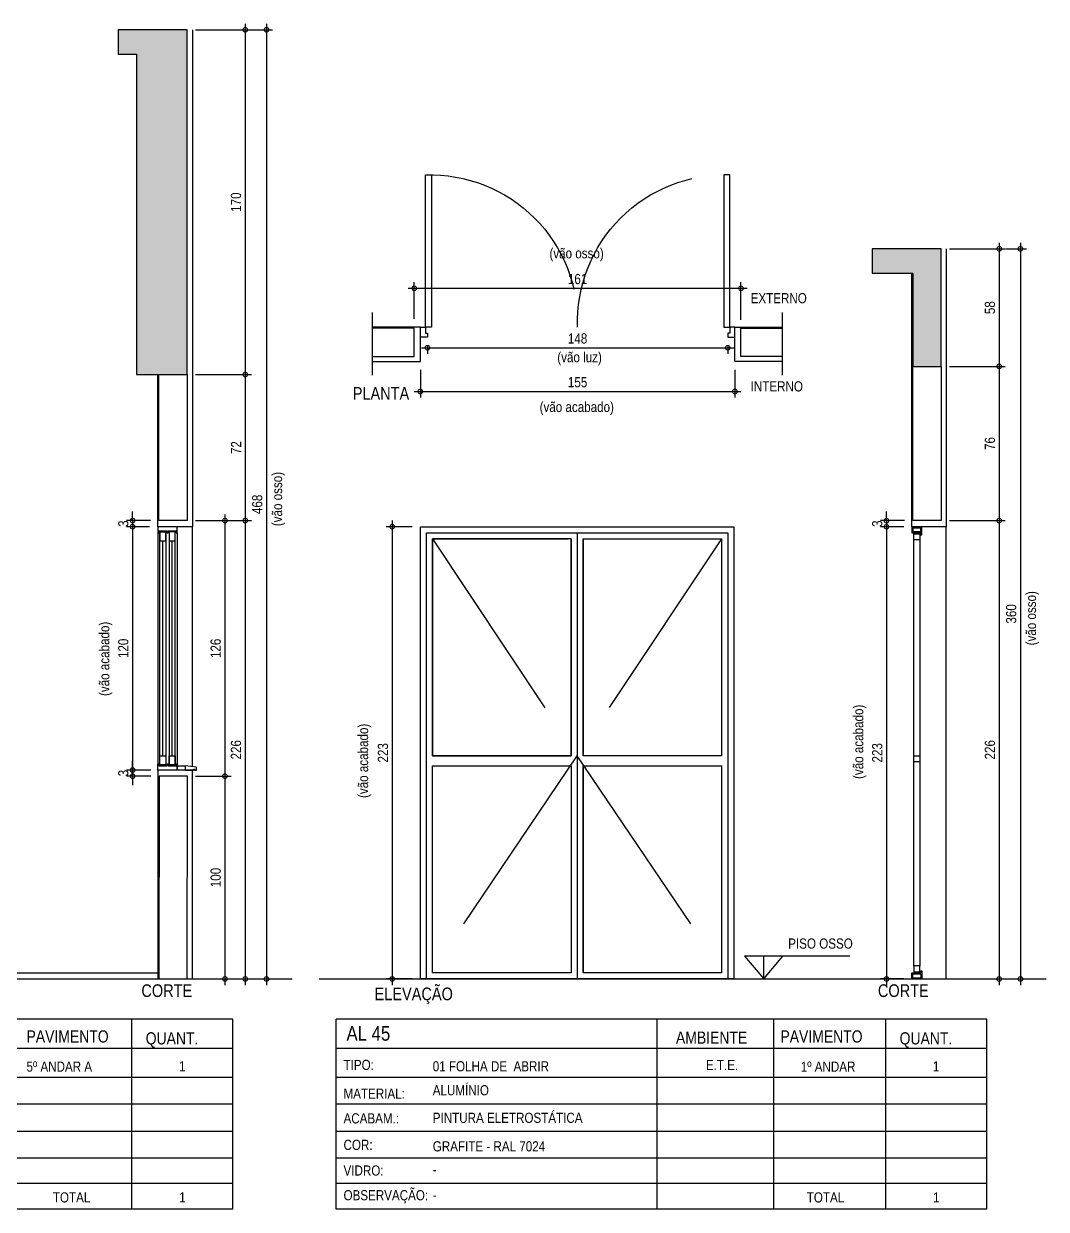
# Model space of a CAD drawing. Header units: metres. Extents: x -0.2 to 51.6, y -20.8 to 5.5.
# Drawn here: x 42.72 to 47.76, y -20.82 to -14.97 of the extents above; entities that cross this region are included whole.
import ezdxf

# ---------------------------------------------------------------- set-up
doc = ezdxf.new("R2010")
doc.units = ezdxf.units.M
doc.linetypes.add('DASHEDX2', pattern=[1.5, 1, -0.5])
for name, color, linetype in [('AR-CAIXILHO', 1, 'Continuous'), ('ARQ-ALV ACAB', 4, 'Continuous'), ('ARQ-ALV OSSO', 5, 'Continuous'), ('ARQ-AUX', 7, 'Continuous'), ('ARQ-AUX1', 1, 'Continuous'), ('ARQ-AUX2', 2, 'Continuous'), ('ARQ-CAX', 1, 'Continuous'), ('ARQ-CAX @ 1', 1, 'Continuous'), ('ARQ-DIM', 2, 'Continuous'), ('ARQ-ENCH', 1, 'Continuous'), ('ARQ-PRJ', 7, 'DASHEDX2'), ('ARQ-TXT', 2, 'Continuous'), ('ES-CORTE', 2, 'Continuous')]:
    doc.layers.add(name, color=color, linetype=linetype)
doc.styles.add('Adesa', font='ARIALN.TTF')
doc.dimstyles.new('ADESA 1-0025', dxfattribs={"dimtxt": 0.05, "dimasz": 0.045, "dimexe": 0.03, "dimexo": 0.04, "dimgap": 0.02, "dimtad": 1, "dimtoh": 1, "dimdec": 0, "dimlfac": 100, "dimzin": 4, "dimtxsty": 'Adesa', "dimblk": 'DOTSMALL', "dimcen": 1, "dimdle": 0.03, "dimclrd": 1, "dimclre": 1, "dimclrt": 256, "dimazin": 1, "dimtm": 1e-09, "dimtfac": 1, "dimtdec": 0, "dimtix": 1, "dimtmove": 2, "dimatfit": 0, "dimldrblk": 'DOTSMALL', "dimfxl": 0.8, "dimtvp": 2, "dimtolj": 1, "dimtzin": 0, "dimarcsym": 0})

# ---------------------------------------------------------------- blocks, each defined once
blk = doc.blocks.new('_DotSmall')
at = {"color": 0, "linetype": 'ByBlock', "const_width": 0.5}
blk.add_lwpolyline([(-0.0625, 0, 1), (0.0625, 0, 1)], format="xyb", close=True, dxfattribs=at)
blk = doc.blocks.new('*D694')
at = {"layer": 'ARQ-DIM', "color": 1, "lineweight": -2, "transparency": 16777216}
for p, q in [((43.5717, -18.6803), (43.7468, -18.6803)), ((43.7168, -18.6503), (43.7168, -19.7103)), ((43.5711, -19.6803), (43.7468, -19.6803))]:
    blk.add_line(p, q, dxfattribs=at)
at = {"layer": 'Defpoints', "color": 0, "transparency": 16777216}
for p in [(43.5317, -18.6803), (43.5311, -19.6803), (43.7168, -19.6803)]:
    blk.add_point(p, dxfattribs=at)
at = {"layer": 'ARQ-DIM', "color": 1, "lineweight": -2, "transparency": 16777216, "xscale": 0.045, "yscale": 0.045, "zscale": 0.045}
for p, rotation in [((43.7168, -18.6803), 90), ((43.7168, -19.6803), 270)]:
    blk.add_blockref('_DotSmall', p, dxfattribs=dict(at, rotation=rotation))
at = {"layer": 'ARQ-DIM', "transparency": 16777216, "insert": (43.6712, -19.1803), "char_height": 0.05, "attachment_point": 5, "rotation": 90, "style": 'Adesa'}
blk.add_mtext('\\A1;100', dxfattribs=at)
blk = doc.blocks.new('*D695')
at = {"layer": 'ARQ-DIM', "color": 1, "lineweight": -2, "transparency": 16777216}
for p, q in [((43.7168, -17.3903), (43.7168, -18.7103)), ((43.5711, -17.4203), (43.7468, -17.4203)), ((43.5717, -18.6803), (43.7468, -18.6803))]:
    blk.add_line(p, q, dxfattribs=at)
at = {"layer": 'Defpoints', "color": 0, "transparency": 16777216}
for p in [(43.5311, -17.4203), (43.5317, -18.6803), (43.7168, -18.6803)]:
    blk.add_point(p, dxfattribs=at)
at = {"layer": 'ARQ-DIM', "color": 1, "lineweight": -2, "transparency": 16777216, "xscale": 0.045, "yscale": 0.045, "zscale": 0.045}
for p, rotation in [((43.7168, -17.4203), 90), ((43.7168, -18.6803), 270)]:
    blk.add_blockref('_DotSmall', p, dxfattribs=dict(at, rotation=rotation))
at = {"layer": 'ARQ-DIM', "transparency": 16777216, "insert": (43.6712, -18.0503), "char_height": 0.05, "attachment_point": 5, "rotation": 90, "style": 'Adesa'}
blk.add_mtext('\\A1;126', dxfattribs=at)
blk = doc.blocks.new('*D696')
at = {"layer": 'ARQ-DIM', "color": 1, "lineweight": -2, "transparency": 16777216}
for p, q in [((43.5716, -15.0003), (43.8468, -15.0003)), ((43.8168, -14.9703), (43.8168, -16.7303)), ((43.5711, -16.7003), (43.8468, -16.7003))]:
    blk.add_line(p, q, dxfattribs=at)
at = {"layer": 'Defpoints', "color": 0, "transparency": 16777216}
for p in [(43.5316, -15.0003), (43.5311, -16.7003), (43.8168, -16.7003)]:
    blk.add_point(p, dxfattribs=at)
at = {"layer": 'ARQ-DIM', "color": 1, "lineweight": -2, "transparency": 16777216, "xscale": 0.045, "yscale": 0.045, "zscale": 0.045}
for p, rotation in [((43.8168, -15.0003), 90), ((43.8168, -16.7003), 270)]:
    blk.add_blockref('_DotSmall', p, dxfattribs=dict(at, rotation=rotation))
at = {"layer": 'ARQ-DIM', "transparency": 16777216, "insert": (43.7713, -15.8503), "char_height": 0.05, "attachment_point": 5, "rotation": 90, "style": 'Adesa'}
blk.add_mtext('\\A1;170', dxfattribs=at)
blk = doc.blocks.new('*D697')
at = {"layer": 'ARQ-DIM', "color": 1, "lineweight": -2, "transparency": 16777216}
for p, q in [((43.8168, -17.3903), (43.8168, -19.7103)), ((43.7868, -17.4203), (43.8468, -17.4203)), ((43.6989, -19.6803), (43.8468, -19.6803))]:
    blk.add_line(p, q, dxfattribs=at)
at = {"layer": 'Defpoints', "color": 0, "transparency": 16777216}
for p in [(43.7468, -17.4203), (43.6589, -19.6803), (43.8168, -19.6803)]:
    blk.add_point(p, dxfattribs=at)
at = {"layer": 'ARQ-DIM', "color": 1, "lineweight": -2, "transparency": 16777216, "xscale": 0.045, "yscale": 0.045, "zscale": 0.045}
for p, rotation in [((43.8168, -17.4203), 90), ((43.8168, -19.6803), 270)]:
    blk.add_blockref('_DotSmall', p, dxfattribs=dict(at, rotation=rotation))
at = {"layer": 'ARQ-DIM', "transparency": 16777216, "insert": (43.7713, -18.5503), "char_height": 0.05, "attachment_point": 5, "rotation": 90, "style": 'Adesa'}
blk.add_mtext('\\A1;226', dxfattribs=at)
blk = doc.blocks.new('*D698')
at = {"layer": 'ARQ-DIM', "color": 1, "lineweight": -2, "transparency": 16777216}
for p, q in [((43.849, -15.0003), (43.9516, -15.0003)), ((43.9216, -14.9703), (43.9216, -19.7103)), ((43.8129, -19.6803), (43.9516, -19.6803))]:
    blk.add_line(p, q, dxfattribs=at)
at = {"layer": 'Defpoints', "color": 0, "transparency": 16777216}
for p in [(43.809, -15.0003), (43.7729, -19.6803), (43.9216, -19.6803)]:
    blk.add_point(p, dxfattribs=at)
at = {"layer": 'ARQ-DIM', "color": 1, "lineweight": -2, "transparency": 16777216, "xscale": 0.045, "yscale": 0.045, "zscale": 0.045}
for p, rotation in [((43.9216, -15.0003), 90), ((43.9216, -19.6803), 270)]:
    blk.add_blockref('_DotSmall', p, dxfattribs=dict(at, rotation=rotation))
at = {"layer": 'ARQ-DIM', "transparency": 16777216, "insert": (43.8761, -17.3403), "char_height": 0.05, "attachment_point": 5, "rotation": 90, "style": 'Adesa'}
blk.add_mtext('\\A1;468', dxfattribs=at)
blk = doc.blocks.new('*U19')
at = {"color": 0, "linetype": 'ByBlock', "ltscale": 0.5}
for points in [[(-0.045, 1.18), (-0.045, 1.17), (-0.05, 1.17), (-0.05, 1.18), (-0.09, 1.18), (-0.09, 1.17), (-0.095, 1.17), (-0.095, 1.18), (-0.09, 1.18), (-0.09, 1.17), (-0.095, 1.17), (-0.095, 1.2), (0, 1.2), (0, 1.17), (-0.005, 1.17), (-0.005, 1.18), (-0.045, 1.18)], [(-0.055, 1.175), (-0.055, 1.13), (-0.085, 1.13), (-0.085, 1.175)], [(-0.01, 1.175), (-0.01, 1.13), (-0.04, 1.13), (-0.04, 1.175)], [(-0.055, 0.025), (-0.055, 0.07), (-0.085, 0.07), (-0.085, 0.025)], [(-0.01, 0.025), (-0.01, 0.07), (-0.04, 0.07), (-0.04, 0.025)], [(-0.045, 0.02), (-0.045, 0.03), (-0.05, 0.03), (-0.05, 0.02), (-0.09, 0.02), (-0.09, 0.03), (-0.095, 0.03), (-0.095, 0.02), (-0.09, 0.02), (-0.09, 0.03), (-0.095, 0.03), (-0.095, 0), (0, 0), (0, 0.03), (-0.005, 0.03), (-0.005, 0.02), (-0.045, 0.02)]]:
    blk.add_lwpolyline(points, close=True, dxfattribs=at)
at = {"color": 8, "linetype": 'ByBlock', "ltscale": 0.5}
for points in [[(-0.095, 1.17), (-0.095, 0.03)], [(0, 1.17), (0, 0.03)]]:
    blk.add_lwpolyline(points, dxfattribs=at)
at = {"color": 7, "linetype": 'ByBlock', "ltscale": 0.5}
for points in [[(-0.055, 0.025), (-0.085, 0.025), (-0.085, 1.175), (-0.055, 1.175)], [(-0.01, 1.175), (-0.04, 1.175), (-0.04, 0.025), (-0.01, 0.025)]]:
    blk.add_lwpolyline(points, close=True, dxfattribs=at)
for points in [[(-0.07, 0.07), (-0.07, 1.13)], [(-0.025, 0.07), (-0.025, 1.13)]]:
    blk.add_lwpolyline(points, dxfattribs=at)
blk = doc.blocks.new('*D688')
at = {"layer": 'ARQ-DIM', "color": 1, "lineweight": -2, "transparency": 16777216}
for p, q in [((43.3454, -17.4503), (43.2315, -17.4503)), ((43.2615, -17.4203), (43.2615, -18.6803)), ((43.3461, -18.6503), (43.2315, -18.6503))]:
    blk.add_line(p, q, dxfattribs=at)
at = {"layer": 'Defpoints', "color": 0, "transparency": 16777216}
for p in [(43.3854, -17.4503), (43.2615, -18.6503), (43.3861, -18.6503)]:
    blk.add_point(p, dxfattribs=at)
at = {"layer": 'ARQ-DIM', "color": 1, "lineweight": -2, "transparency": 16777216, "xscale": 0.045, "yscale": 0.045, "zscale": 0.045}
for p, rotation in [((43.2615, -17.4503), 90), ((43.2615, -18.6503), 270)]:
    blk.add_blockref('_DotSmall', p, dxfattribs=dict(at, rotation=rotation))
at = {"layer": 'ARQ-DIM', "transparency": 16777216, "insert": (43.216, -18.0503), "char_height": 0.05, "attachment_point": 5, "rotation": 90, "style": 'Adesa'}
blk.add_mtext('\\A1;120', dxfattribs=at)
blk = doc.blocks.new('*D689')
at = {"layer": 'ARQ-DIM', "color": 1, "lineweight": -2, "transparency": 16777216}
for p, q in [((43.2615, -17.4203), (43.2615, -17.3753)), ((43.3504, -17.4203), (43.2315, -17.4203)), ((43.3454, -17.4504), (43.2315, -17.4504)), ((43.2615, -17.4203), (43.2615, -17.4504)), ((43.2615, -17.4504), (43.2615, -17.4954))]:
    blk.add_line(p, q, dxfattribs=at)
at = {"layer": 'Defpoints', "color": 0, "transparency": 16777216}
for p in [(43.2615, -17.4504), (43.3854, -17.4504), (43.3904, -17.4203)]:
    blk.add_point(p, dxfattribs=at)
at = {"layer": 'ARQ-DIM', "color": 1, "lineweight": -2, "transparency": 16777216, "xscale": 0.045, "yscale": 0.045, "zscale": 0.045}
for p, rotation in [((43.2615, -17.4203), 270), ((43.2615, -17.4504), 90)]:
    blk.add_blockref('_DotSmall', p, dxfattribs=dict(at, rotation=rotation))
at = {"layer": 'ARQ-DIM', "transparency": 16777216, "insert": (43.216, -17.4354), "char_height": 0.05, "attachment_point": 5, "rotation": 90, "style": 'Adesa'}
blk.add_mtext('\\A1;3', dxfattribs=at)
blk = doc.blocks.new('*D690')
at = {"layer": 'ARQ-DIM', "color": 1, "lineweight": -2, "transparency": 16777216}
for p, q in [((43.2615, -18.6503), (43.2615, -18.6053)), ((43.3511, -18.6503), (43.2315, -18.6503)), ((43.3511, -18.6803), (43.2315, -18.6803)), ((43.2615, -18.6803), (43.2615, -18.6503)), ((43.2615, -18.6803), (43.2615, -18.7253))]:
    blk.add_line(p, q, dxfattribs=at)
at = {"layer": 'Defpoints', "color": 0, "transparency": 16777216}
for p in [(43.2615, -18.6503), (43.3911, -18.6503, 0), (43.3911, -18.6803, 0)]:
    blk.add_point(p, dxfattribs=at)
at = {"layer": 'ARQ-DIM', "color": 1, "lineweight": -2, "transparency": 16777216, "xscale": 0.045, "yscale": 0.045, "zscale": 0.045}
for p, rotation in [((43.2615, -18.6503), 270), ((43.2615, -18.6803), 90)]:
    blk.add_blockref('_DotSmall', p, dxfattribs=dict(at, rotation=rotation))
at = {"layer": 'ARQ-DIM', "transparency": 16777216, "insert": (43.216, -18.6653), "char_height": 0.05, "attachment_point": 5, "rotation": 90, "style": 'Adesa'}
blk.add_mtext('\\A1;3', dxfattribs=at)
blk = doc.blocks.new('*D702')
at = {"layer": 'ARQ-DIM', "color": 1, "lineweight": -2, "transparency": 16777216}
for p, q in [((43.5711, -16.7003), (43.8468, -16.7003)), ((43.8168, -16.6703), (43.8168, -17.4503)), ((43.6989, -17.4203), (43.8468, -17.4203))]:
    blk.add_line(p, q, dxfattribs=at)
at = {"layer": 'Defpoints', "color": 0, "transparency": 16777216}
for p in [(43.5311, -16.7003), (43.6589, -17.4203), (43.8168, -17.4203)]:
    blk.add_point(p, dxfattribs=at)
at = {"layer": 'ARQ-DIM', "color": 1, "lineweight": -2, "transparency": 16777216, "xscale": 0.045, "yscale": 0.045, "zscale": 0.045}
for p, rotation in [((43.8168, -16.7003), 90), ((43.8168, -17.4203), 270)]:
    blk.add_blockref('_DotSmall', p, dxfattribs=dict(at, rotation=rotation))
at = {"layer": 'ARQ-DIM', "transparency": 16777216, "insert": (43.7717, -17.0603), "char_height": 0.05, "attachment_point": 5, "rotation": 90, "style": 'Adesa'}
blk.add_mtext('\\A1;72', dxfattribs=at)
blk = doc.blocks.new('*D706')
at = {"layer": 'ARQ-DIM', "color": 1, "lineweight": -2, "transparency": 16777216}
for p, q in [((47.5326, -16.0503), (47.5326, -16.6903)), ((47.2874, -16.0803), (47.5626, -16.0803)), ((47.2869, -16.6603), (47.5626, -16.6603))]:
    blk.add_line(p, q, dxfattribs=at)
at = {"layer": 'Defpoints', "color": 0, "transparency": 16777216}
for p in [(47.2474, -16.0803), (47.2469, -16.6603), (47.5326, -16.6603)]:
    blk.add_point(p, dxfattribs=at)
at = {"layer": 'ARQ-DIM', "color": 1, "lineweight": -2, "transparency": 16777216, "xscale": 0.045, "yscale": 0.045, "zscale": 0.045}
for p, rotation in [((47.5326, -16.0803), 90), ((47.5326, -16.6603), 270)]:
    blk.add_blockref('_DotSmall', p, dxfattribs=dict(at, rotation=rotation))
at = {"layer": 'ARQ-DIM', "transparency": 16777216, "insert": (47.4871, -16.3703), "char_height": 0.05, "attachment_point": 5, "rotation": 90, "style": 'Adesa'}
blk.add_mtext('\\A1;58', dxfattribs=at)
blk = doc.blocks.new('*D707')
at = {"layer": 'ARQ-DIM', "color": 1, "lineweight": -2, "transparency": 16777216}
for p, q in [((47.5326, -17.3903), (47.5326, -19.7103)), ((47.5025, -17.4203), (47.5626, -17.4203)), ((47.4147, -19.6803), (47.5626, -19.6803))]:
    blk.add_line(p, q, dxfattribs=at)
at = {"layer": 'Defpoints', "color": 0, "transparency": 16777216}
for p in [(47.4625, -17.4203), (47.3747, -19.6803), (47.5326, -19.6803)]:
    blk.add_point(p, dxfattribs=at)
at = {"layer": 'ARQ-DIM', "color": 1, "lineweight": -2, "transparency": 16777216, "xscale": 0.045, "yscale": 0.045, "zscale": 0.045}
for p, rotation in [((47.5326, -17.4203), 90), ((47.5326, -19.6803), 270)]:
    blk.add_blockref('_DotSmall', p, dxfattribs=dict(at, rotation=rotation))
at = {"layer": 'ARQ-DIM', "transparency": 16777216, "insert": (47.4871, -18.5503), "char_height": 0.05, "attachment_point": 5, "rotation": 90, "style": 'Adesa'}
blk.add_mtext('\\A1;226', dxfattribs=at)
blk = doc.blocks.new('*D708')
at = {"layer": 'ARQ-DIM', "color": 1, "lineweight": -2, "transparency": 16777216}
for p, q in [((47.6374, -16.0503), (47.6374, -19.7103)), ((47.5647, -16.0803), (47.6674, -16.0803)), ((47.5286, -19.6803), (47.6674, -19.6803))]:
    blk.add_line(p, q, dxfattribs=at)
at = {"layer": 'Defpoints', "color": 0, "transparency": 16777216}
for p in [(47.5247, -16.0803), (47.4886, -19.6803), (47.6374, -19.6803)]:
    blk.add_point(p, dxfattribs=at)
at = {"layer": 'ARQ-DIM', "color": 1, "lineweight": -2, "transparency": 16777216, "xscale": 0.045, "yscale": 0.045, "zscale": 0.045}
for p, rotation in [((47.6374, -16.0803), 90), ((47.6374, -19.6803), 270)]:
    blk.add_blockref('_DotSmall', p, dxfattribs=dict(at, rotation=rotation))
at = {"layer": 'ARQ-DIM', "transparency": 16777216, "insert": (47.5919, -17.8803), "char_height": 0.05, "attachment_point": 5, "rotation": 90, "style": 'Adesa'}
blk.add_mtext('\\A1;360', dxfattribs=at)
blk = doc.blocks.new('*D709')
at = {"layer": 'ARQ-DIM', "color": 1, "lineweight": -2, "transparency": 16777216}
for p, q in [((46.9773, -17.4203), (46.9773, -17.3753)), ((47.0662, -17.4203), (46.9473, -17.4203)), ((47.0612, -17.4504), (46.9473, -17.4504)), ((46.9773, -17.4203), (46.9773, -17.4504)), ((46.9773, -17.4504), (46.9773, -17.4954))]:
    blk.add_line(p, q, dxfattribs=at)
at = {"layer": 'Defpoints', "color": 0, "transparency": 16777216}
for p in [(46.9773, -17.4504), (47.1012, -17.4504), (47.1062, -17.4203)]:
    blk.add_point(p, dxfattribs=at)
at = {"layer": 'ARQ-DIM', "color": 1, "lineweight": -2, "transparency": 16777216, "xscale": 0.045, "yscale": 0.045, "zscale": 0.045}
for p, rotation in [((46.9773, -17.4203), 270), ((46.9773, -17.4504), 90)]:
    blk.add_blockref('_DotSmall', p, dxfattribs=dict(at, rotation=rotation))
at = {"layer": 'ARQ-DIM', "transparency": 16777216, "insert": (46.9317, -17.4354), "char_height": 0.05, "attachment_point": 5, "rotation": 90, "style": 'Adesa'}
blk.add_mtext('\\A1;3', dxfattribs=at)
blk = doc.blocks.new('*D710')
at = {"layer": 'ARQ-DIM', "color": 1, "lineweight": -2, "transparency": 16777216}
for p, q in [((47.5326, -16.6303), (47.5326, -17.4503)), ((47.2869, -16.6603), (47.5626, -16.6603)), ((47.2869, -17.4203), (47.5626, -17.4203))]:
    blk.add_line(p, q, dxfattribs=at)
at = {"layer": 'Defpoints', "color": 0, "transparency": 16777216}
for p in [(47.2469, -16.6603), (47.2469, -17.4203), (47.5326, -17.4203)]:
    blk.add_point(p, dxfattribs=at)
at = {"layer": 'ARQ-DIM', "color": 1, "lineweight": -2, "transparency": 16777216, "xscale": 0.045, "yscale": 0.045, "zscale": 0.045}
for p, rotation in [((47.5326, -16.6603), 90), ((47.5326, -17.4203), 270)]:
    blk.add_blockref('_DotSmall', p, dxfattribs=dict(at, rotation=rotation))
at = {"layer": 'ARQ-DIM', "transparency": 16777216, "insert": (47.4871, -17.0403), "char_height": 0.05, "attachment_point": 5, "rotation": 90, "style": 'Adesa'}
blk.add_mtext('\\A1;76', dxfattribs=at)
blk = doc.blocks.new('*D711')
at = {"layer": 'ARQ-DIM', "color": 1, "lineweight": -2, "transparency": 16777216}
for p, q in [((44.6797, -16.6762), (44.6797, -16.8137)), ((46.2297, -16.6762), (46.2297, -16.8137)), ((44.6497, -16.7837), (46.2597, -16.7837))]:
    blk.add_line(p, q, dxfattribs=at)
at = {"layer": 'Defpoints', "color": 0, "transparency": 16777216}
for p in [(44.6797, -16.6362), (46.2297, -16.6362), (46.2297, -16.7837)]:
    blk.add_point(p, dxfattribs=at)
at = {"layer": 'ARQ-DIM', "color": 1, "lineweight": -2, "transparency": 16777216, "xscale": 0.045, "yscale": 0.045, "zscale": 0.045, "rotation": 180}
blk.add_blockref('_DotSmall', (44.6797, -16.7837), dxfattribs=at)
at = {"layer": 'ARQ-DIM', "color": 1, "lineweight": -2, "transparency": 16777216, "xscale": 0.045, "yscale": 0.045, "zscale": 0.045}
blk.add_blockref('_DotSmall', (46.2297, -16.7837), dxfattribs=at)
at = {"layer": 'ARQ-DIM', "transparency": 16777216, "insert": (45.4547, -16.7381), "char_height": 0.05, "attachment_point": 5, "style": 'Adesa'}
blk.add_mtext('\\A1;155', dxfattribs=at)
blk = doc.blocks.new('*D712')
at = {"layer": 'ARQ-DIM', "color": 1, "lineweight": -2, "transparency": 16777216}
for p, q in [((44.6497, -16.4262), (44.6497, -16.245)), ((46.2597, -16.4312), (46.2597, -16.245)), ((44.6197, -16.275), (46.2897, -16.275))]:
    blk.add_line(p, q, dxfattribs=at)
at = {"layer": 'Defpoints', "color": 0, "transparency": 16777216}
for p in [(46.2597, -16.275), (44.6497, -16.4662), (46.2597, -16.4712)]:
    blk.add_point(p, dxfattribs=at)
at = {"layer": 'ARQ-DIM', "color": 1, "lineweight": -2, "transparency": 16777216, "xscale": 0.045, "yscale": 0.045, "zscale": 0.045, "rotation": 180}
blk.add_blockref('_DotSmall', (44.6497, -16.275), dxfattribs=at)
at = {"layer": 'ARQ-DIM', "color": 1, "lineweight": -2, "transparency": 16777216, "xscale": 0.045, "yscale": 0.045, "zscale": 0.045}
blk.add_blockref('_DotSmall', (46.2597, -16.275), dxfattribs=at)
at = {"layer": 'ARQ-DIM', "transparency": 16777216, "insert": (45.4547, -16.2295), "char_height": 0.05, "attachment_point": 5, "style": 'Adesa'}
blk.add_mtext('\\A1;161', dxfattribs=at)
blk = doc.blocks.new('*D713')
at = {"layer": 'ARQ-DIM', "color": 1, "lineweight": -2, "transparency": 16777216}
for p, q in [((44.6847, -16.5681), (46.2247, -16.5681)), ((44.7147, -16.5562), (44.7147, -16.5981)), ((46.1947, -16.5562), (46.1947, -16.5981))]:
    blk.add_line(p, q, dxfattribs=at)
at = {"layer": 'Defpoints', "color": 0, "transparency": 16777216}
for p in [(44.7147, -16.5162), (46.1947, -16.5162), (46.1947, -16.5681)]:
    blk.add_point(p, dxfattribs=at)
at = {"layer": 'ARQ-DIM', "color": 1, "lineweight": -2, "transparency": 16777216, "xscale": 0.045, "yscale": 0.045, "zscale": 0.045, "rotation": 180}
blk.add_blockref('_DotSmall', (44.7147, -16.5681), dxfattribs=at)
at = {"layer": 'ARQ-DIM', "color": 1, "lineweight": -2, "transparency": 16777216, "xscale": 0.045, "yscale": 0.045, "zscale": 0.045}
blk.add_blockref('_DotSmall', (46.1947, -16.5681), dxfattribs=at)
at = {"layer": 'ARQ-DIM', "transparency": 16777216, "insert": (45.4547, -16.5225), "char_height": 0.05, "attachment_point": 5, "style": 'Adesa'}
blk.add_mtext('\\A1;148', dxfattribs=at)
blk = doc.blocks.new('*D714')
at = {"layer": 'ARQ-DIM', "color": 1, "lineweight": -2, "transparency": 16777216}
for p, q in [((44.6397, -17.4503), (44.5111, -17.4503)), ((44.5411, -17.4203), (44.5411, -19.7103)), ((44.6397, -19.6803), (44.5111, -19.6803))]:
    blk.add_line(p, q, dxfattribs=at)
at = {"layer": 'Defpoints', "color": 0, "transparency": 16777216}
for p in [(44.6797, -17.4503), (44.5411, -19.6803), (44.6797, -19.6803)]:
    blk.add_point(p, dxfattribs=at)
at = {"layer": 'ARQ-DIM', "color": 1, "lineweight": -2, "transparency": 16777216, "xscale": 0.045, "yscale": 0.045, "zscale": 0.045}
for p, rotation in [((44.5411, -17.4503), 90), ((44.5411, -19.6803), 270)]:
    blk.add_blockref('_DotSmall', p, dxfattribs=dict(at, rotation=rotation))
at = {"layer": 'ARQ-DIM', "transparency": 16777216, "insert": (44.4956, -18.5653), "char_height": 0.05, "attachment_point": 5, "rotation": 90, "style": 'Adesa'}
blk.add_mtext('\\A1;223', dxfattribs=at)
blk = doc.blocks.new('*D715')
at = {"layer": 'ARQ-DIM', "color": 1, "lineweight": -2, "transparency": 16777216}
for p, q in [((47.0619, -17.4503), (46.9473, -17.4503)), ((46.9773, -17.4203), (46.9773, -19.7103)), ((47.0619, -19.6803), (46.9473, -19.6803))]:
    blk.add_line(p, q, dxfattribs=at)
at = {"layer": 'Defpoints', "color": 0, "transparency": 16777216}
for p in [(47.1019, -17.4503), (46.9773, -19.6803), (47.1019, -19.6803)]:
    blk.add_point(p, dxfattribs=at)
at = {"layer": 'ARQ-DIM', "color": 1, "lineweight": -2, "transparency": 16777216, "xscale": 0.045, "yscale": 0.045, "zscale": 0.045}
for p, rotation in [((46.9773, -17.4503), 90), ((46.9773, -19.6803), 270)]:
    blk.add_blockref('_DotSmall', p, dxfattribs=dict(at, rotation=rotation))
at = {"layer": 'ARQ-DIM', "transparency": 16777216, "insert": (46.9317, -18.5653), "char_height": 0.05, "attachment_point": 5, "rotation": 90, "style": 'Adesa'}
blk.add_mtext('\\A1;223', dxfattribs=at)
blk = doc.blocks.new('*U535')
for points in [[(0.025, 0), (0.025, 0.75), (0.055, 0.75), (0.055, 0)], [(1.525, 0), (1.525, 0.7502), (1.495, 0.7502), (1.495, 0)], [(0, 0), (0.025, 0), (0.025, -0.03), (0.035, -0.03), (0.035, -0.05), (0, -0.05), (0, 0)], [(1.55, 0), (1.525, 0), (1.525, -0.03), (1.515, -0.03), (1.515, -0.05), (1.55, -0.05), (1.55, 0)]]:
    blk.add_lwpolyline(points, close=True)
at = {"layer": 'ARQ-PRJ'}
for centre, start, end in [((0.0489, 0.0242), 358.09255, 91.88223), ((1.5011, 0.0242), 88.11777, 181.90745)]:
    blk.add_arc(centre, 0.7265, start, end, dxfattribs=at)
blk = doc.blocks.new('ALUMINIO')
h = blk.add_hatch(color=8)
h.dxf.hatch_style = 1
h.paths.add_polyline_path([(43.2811, -16.7003), (43.5311, -16.7003), (43.5311, -15.0003), (43.1911, -15.0003), (43.1911, -15.1203), (43.2811, -15.1203)])
h = blk.add_hatch(color=8)
h.dxf.hatch_style = 1
h.paths.add_polyline_path([(47.1069, -16.6603), (47.2469, -16.6603), (47.2469, -16.0803), (46.9069, -16.0803), (46.9069, -16.2003), (47.1069, -16.2003)])
at = {"color": 8}
for p, q in [((43.1911, -15.0003), (43.1911, -15.1203)), ((46.9069, -16.0803), (46.9069, -16.2003))]:
    blk.add_line(p, q, dxfattribs=at)
at = {"color": 7, "linetype": 'ByBlock', "ltscale": 0.5}
for p, q in [((47.1419, -17.4849), (47.1419, -19.6157)), ((47.1119, -19.6157), (47.1119, -18.6103))]:
    blk.add_line(p, q, dxfattribs=at)
blk.add_lwpolyline([(47.1119, -18.5803), (47.1119, -17.5149)], dxfattribs=at)
at = {"flags": 128}
for points in [[(45.4222, -19.6503), (44.7397, -19.6503), (44.7397, -18.6303)], [(46.1647, -18.6303), (46.1647, -19.6503), (45.4822, -19.6503)]]:
    blk.add_lwpolyline(points, dxfattribs=at)
at = {"layer": 'AR-CAIXILHO'}
for p, q in [((47.1069, -17.4553), (47.1469, -17.4553)), ((47.1069, -17.4553), (47.1069, -17.4749, 0)), ((47.1069, -17.4749, 0), (47.1469, -17.4749, 0)), ((47.1469, -17.4749, 0), (47.1469, -17.4553)), ((47.1019, -17.4799, 0), (47.1469, -17.4799, 0)), ((47.1019, -17.4799, 0), (47.1469, -17.4799, 0)), ((47.1068, -17.4799, 0), (47.1468, -17.4799, 0)), ((47.1019, -19.6507, 0), (47.1469, -19.6507, 0)), ((47.1019, -19.6507, 0), (47.1469, -19.6507, 0)), ((47.1068, -19.6507, 0), (47.1468, -19.6507, 0)), ((47.1069, -19.6753), (47.1069, -19.6557, 0)), ((47.1069, -19.6557, 0), (47.1469, -19.6557, 0)), ((47.1069, -19.6753), (47.1469, -19.6753)), ((47.1469, -19.6557, 0), (47.1469, -19.6753))]:
    blk.add_line(p, q, dxfattribs=at)
for points in [[(47.1519, -17.4899), (47.1519, -17.4503), (47.1519, -17.4503), (47.1519, -17.4503), (47.1019, -17.4503), (47.1019, -17.4503), (47.1019, -17.4503), (47.1019, -17.4799), (47.1019, -17.4799), (47.1469, -17.4799), (47.1469, -17.4899), (47.1519, -17.4899), (47.1519, -17.4899), (47.1519, -17.4899)], [(47.1519, -19.6407), (47.1519, -19.6803), (47.1519, -19.6803), (47.1519, -19.6803), (47.1019, -19.6803), (47.1019, -19.6803), (47.1019, -19.6803), (47.1019, -19.6507), (47.1019, -19.6507), (47.1469, -19.6507), (47.1469, -19.6407), (47.1519, -19.6407), (47.1519, -19.6407), (47.1519, -19.6407)]]:
    blk.add_lwpolyline(points, dxfattribs=at)
at = {"layer": 'AR-CAIXILHO', "color": 1}
for points in [[(47.1119, -17.4849), (47.1419, -17.4849), (47.1419, -17.5149), (47.1119, -17.5149)], [(47.1119, -18.5803), (47.1419, -18.5803), (47.1419, -18.6103), (47.1119, -18.6103)], [(47.1119, -19.6457), (47.1419, -19.6457), (47.1419, -19.6157), (47.1119, -19.6157)]]:
    blk.add_lwpolyline(points, close=True, dxfattribs=at)
at = {"layer": 'ARQ-ALV ACAB', "ltscale": 0.05}
blk.add_line((40.466, -19.6503), (43.3861, -19.6503), dxfattribs=at)
at = {"layer": 'ARQ-ALV ACAB'}
for points in [[(43.5561, -15.0003), (43.5561, -17.4503), (43.3861, -17.4503), (43.3861, -16.7003)], [(47.2719, -16.0803), (47.2719, -17.4503), (47.1019, -17.4503), (47.1019, -16.2003)], [(43.5561, -19.6803), (43.5567, -18.6503), (43.3867, -18.6503), (43.3861, -19.6803)]]:
    blk.add_lwpolyline(points, dxfattribs=at)
at = {"layer": 'ARQ-ALV ACAB', "ltscale": 0.05}
for points in [[(44.445, -16.6362), (44.6797, -16.6362), (44.6797, -16.4662), (44.444, -16.4662)], [(46.4643, -16.6362), (46.2297, -16.6362), (46.2297, -16.4662), (46.4643, -16.4662)]]:
    blk.add_lwpolyline(points, dxfattribs=at)
at = {"layer": 'ARQ-ALV OSSO', "ltscale": 0.05}
for points in [[(44.445, -16.6112), (44.6497, -16.6112), (44.6497, -16.4712), (44.445, -16.4712)], [(46.4643, -16.6112), (46.2597, -16.6112), (46.2597, -16.4712), (46.4643, -16.4712)]]:
    blk.add_lwpolyline(points, dxfattribs=at)
at = {"layer": 'ARQ-ALV OSSO'}
for points in [[(43.5311, -16.7003), (43.5311, -17.4203), (43.3911, -17.4203), (43.3911, -16.7003)], [(47.2469, -16.6603), (47.2469, -17.4203), (47.1069, -17.4203), (47.1069, -16.6603)], [(43.5311, -19.6803), (43.5317, -18.6803), (43.3917, -18.6803), (43.3911, -19.6803)]]:
    blk.add_lwpolyline(points, dxfattribs=at)
at = {"layer": 'ARQ-AUX'}
for points in [[(43.5567, -18.6335), (43.5561, -17.4503)], [(47.2719, -19.6803), (47.2719, -17.4503)]]:
    blk.add_lwpolyline(points, dxfattribs=at)
at = {"layer": 'ARQ-AUX1'}
for points in [[(43.5198, -18.6503), (43.4811, -18.6503), (43.4811, -18.6303), (43.5198, -18.6303)], [(43.5667, -18.6503), (43.5767, -18.6503), (43.5767, -18.6353), (43.5198, -18.6303), (43.5198, -18.6503), (43.5617, -18.6503), (43.5617, -18.6453), (43.5667, -18.6453)]]:
    blk.add_lwpolyline(points, close=True, dxfattribs=at)
at = {"layer": 'ARQ-AUX2'}
for points in [[(43.1911, -15.1203), (43.2811, -15.1203), (43.2811, -16.7003), (43.5311, -16.7003), (43.5311, -15.0003), (43.1911, -15.0003)], [(46.9069, -16.2003), (47.1069, -16.2003), (47.1069, -16.6603), (47.2469, -16.6603), (47.2469, -16.0803), (46.9069, -16.0803)]]:
    blk.add_lwpolyline(points, dxfattribs=at)
at = {"layer": 'ARQ-CAX', "lineweight": -2}
blk.add_line((45.4222, -18.5803), (44.7397, -18.5803, 0), dxfattribs=at)
at = {"layer": 'ARQ-CAX', "flags": 128}
for points in [[(44.6797, -17.4503), (46.2247, -17.4503), (46.2247, -19.6803), (44.6797, -19.6803), (44.6797, -17.4503)], [(44.7397, -18.5803), (44.7397, -17.5103), (45.4088, -17.5103)], [(45.4222, -17.5103), (45.4222, -18.5803)], [(45.4522, -17.4803), (45.4522, -19.6803)], [(45.4822, -17.5103), (46.1647, -17.5103), (46.1647, -18.5803)], [(45.4822, -17.5103), (45.4822, -18.5803)]]:
    blk.add_lwpolyline(points, dxfattribs=at)
blk.add_lwpolyline([(44.7097, -17.4803), (46.1947, -17.4803), (46.1947, -19.6803), (44.7097, -19.6803)], close=True, dxfattribs=at)
at = {"layer": 'ARQ-CAX', "lineweight": -2}
for points in [[(44.7397, -18.5803), (45.4222, -18.5803), (45.4222, -17.5103), (44.7397, -17.5103)], [(45.4822, -17.5103), (46.1647, -17.5103), (46.1647, -18.5803), (45.4822, -18.5803)], [(45.4222, -19.6503), (44.7397, -19.6503), (44.7397, -18.6303), (45.4222, -18.6303)], [(45.4822, -18.6303), (46.1647, -18.6303), (46.1647, -19.6503), (45.4822, -19.6503)]]:
    blk.add_lwpolyline(points, close=True, dxfattribs=at)
at = {"layer": 'ARQ-CAX'}
for points in [[(47.1119, -17.4849), (47.1419, -17.4849)], [(47.1119, -19.6457), (47.1419, -19.6457)]]:
    blk.add_lwpolyline(points, dxfattribs=at)
at = {"layer": 'ARQ-CAX', "lineweight": -2}
for points in [[(45.4222, -18.6303), (45.4222, -19.6503)], [(45.4822, -18.6303), (45.4822, -19.6503)]]:
    blk.add_lwpolyline(points, dxfattribs=at)
at = {"layer": 'ARQ-DIM'}
blk.add_lwpolyline([(46.7957, -19.5678), (46.2769, -19.5678), (46.3719, -19.6803), (46.4668, -19.5678), (46.2769, -19.5678), (46.3719, -19.6803), (46.3719, -19.5678)], dxfattribs=at)
at = {"layer": 'ARQ-ENCH', "ltscale": 0.01}
for p, q in [((44.444, -16.7028), (44.444, -16.3937)), ((46.4654, -16.7028), (46.4654, -16.3937)), ((43.7555, -19.8792), (40.5494, -19.8792)), ((43.2563, -19.8792), (43.2563, -20.8161)), ((43.7555, -20.8161), (43.7555, -19.8792)), ((47.4713, -19.8792), (44.2652, -19.8792)), ((44.2652, -20.8161), (44.2652, -19.8792)), ((45.8466, -20.8161), (45.8466, -19.8792)), ((45.8466, -20.8161), (45.8466, -19.8792)), ((46.4198, -19.8792), (46.4198, -20.8161)), ((46.9721, -19.8792), (46.9721, -20.8161)), ((47.4713, -20.8161), (47.4713, -19.8792)), ((43.7555, -20.023), (40.5494, -20.023)), ((47.4713, -20.023), (44.2652, -20.023)), ((43.7555, -20.1669), (40.5494, -20.1669)), ((47.4713, -20.1669), (44.2652, -20.1669)), ((43.7555, -20.2976), (40.5494, -20.2976)), ((47.4713, -20.2976), (44.2652, -20.2976)), ((43.7555, -20.4327), (40.5494, -20.4327)), ((47.4713, -20.4327), (44.2652, -20.4327)), ((43.7555, -20.5634), (40.5494, -20.5634)), ((47.4713, -20.5634), (44.2652, -20.5634)), ((43.7555, -20.6897), (40.5494, -20.6897)), ((47.4713, -20.6897), (44.2652, -20.6897)), ((43.7555, -20.8161), (40.5494, -20.8161)), ((47.4713, -20.8161), (44.2652, -20.8161))]:
    blk.add_line(p, q, dxfattribs=at)
at = {"layer": 'ARQ-PRJ'}
for points in [[(44.7397, -17.5103), (45.4516, -18.5803), (44.7097, -19.6803)], [(46.1647, -17.5103), (45.4516, -18.5803), (46.1947, -19.6803)]]:
    blk.add_lwpolyline(points, dxfattribs=at)
at = {"layer": 'ES-CORTE'}
for p, q in [((40.466, -19.6803), (44.0472, -19.6803)), ((44.1818, -19.6803), (47.7646, -19.6803))]:
    blk.add_line(p, q, dxfattribs=at)
at = {"layer": 'ARQ-CAX', "xscale": -1}
blk.add_blockref('*U19', (43.3861, -18.6503), dxfattribs=at)
at = {"layer": 'ARQ-CAX @ 1', "xscale": -1, "rotation": 359.9999999999917}
blk.add_blockref('*U535', (46.2297, -16.4662), dxfattribs=at)
at = {"layer": 'ARQ-TXT', "attachment_point": 1, "style": 'Adesa'}
for s, insert, char_height, width in [('(vão osso)', (45.316, -16.0773), 0.05, 0.551174), ('(vão luz)', (45.3547, -16.5895), 0.05, 0.551174), ('PLANTA', (44.3464, -16.7619), 0.0625, 0.551174), ('(vão acabado)', (45.2676, -16.8349), 0.05, 0.551174), ('PISO OSSO', (46.4927, -19.4808), 0.05, 0.88), ('CORTE', (43.3048, -19.7068), 0.0625, 0.551174), ('ELEVAÇÃO', (44.4542, -19.7227), 0.0625, 0.551174), ('CORTE', (46.9348, -19.7068), 0.0625, 0.72279)]:
    blk.add_mtext(s, dxfattribs=dict(at, insert=insert, char_height=char_height, width=width))
at = {"layer": 'ARQ-TXT', "ltscale": 0.01, "style": 'Adesa'}
for s, insert, char_height, width, attachment_point in [('EXTERNO', (46.3076, -16.2986), 0.05, 0.686828, 1), ('INTERNO', (46.3076, -16.7335), 0.05, 0.686828, 1), ('PAVIMENTO', (42.7387, -19.9642), 0.06, 0.336611, 4), ('AL 45', (44.3158, -19.9127), 0.072, 0.605305, 1), ('PAVIMENTO', (46.4544, -19.9642), 0.06, 0.336611, 4), ('QUANT.', (43.4559, -19.9432), 0.06, 0.39922, 2), ('AMBIENTE', (46.1152, -19.9395), 0.06, 0.467927, 2), ('QUANT.', (47.1717, -19.9432), 0.06, 0.39922, 2), ('5º ANDAR A ', (42.7387, -20.1128), 0.05, 0.55993, 4), ('1', (43.5059, -20.1108), 0.05, 0.49922, 5), ('TIPO:', (44.3011, -20.0792), 0.05, 0.166457, 1), ('01 FOLHA DE  ABRIR', (44.7409, -20.0858), 0.05, 1.067594, 1), ('\\pi0.2199;E.T.E.', (45.8671, -20.1049), 0.05, 0.589518, 4), ('1º ANDAR', (46.5548, -20.1128), 0.05, 0.55993, 4), ('1', (47.2217, -20.1108), 0.05, 0.49922, 5), ('MATERIAL:', (44.3011, -20.2208), 0.05, 0.336303, 1), ('ALUMÍNIO', (44.7409, -20.204), 0.05, 1.067594, 1), ('ACABAM.:', (44.3011, -20.3427), 0.05, 0.336303, 1), ('PINTURA ELETROSTÁTICA', (44.7409, -20.34), 0.05, 1.067594, 1), ('COR:', (44.3011, -20.4734), 0.05, 0.336303, 1), ('GRAFITE - RAL 7024', (44.7409, -20.4806), 0.05, 1.067594, 1), ('VIDRO:', (44.3011, -20.5998), 0.05, 0.336303, 1), ('-', (44.7409, -20.5947), 0.05, 1.067594, 1), ('TOTAL', (42.9607, -20.7324), 0.05, 0.410919, 2), ('1', (43.5072, -20.7324), 0.05, 0.39922, 2), ('OBSERVAÇÃO:', (44.3011, -20.7217), 0.05, 0.336303, 1), ('-', (44.7409, -20.721), 0.05, 1.067594, 1), ('TOTAL', (46.6765, -20.7324), 0.05, 0.410919, 2), ('1', (47.2229, -20.7324), 0.05, 0.39922, 2)]:
    blk.add_mtext(s, dxfattribs=dict(at, insert=insert, char_height=char_height, width=width, attachment_point=attachment_point))
at = {"layer": 'ARQ-TXT', "ltscale": 0.01, "char_height": 0.05, "width": 0.88, "attachment_point": 1, "rotation": 90, "style": 'Adesa'}
for s, insert in [('{\\fArial Narrow|b0|i0|c0|p34;(vão osso)}', (43.9484, -17.4478)), ('{\\fArial Narrow|b0|i0|c0|p34;(vão osso)}', (47.6641, -18.0354)), ('{\\fArial Narrow|b0|i0|c0|p34;(vão acabado)}', (43.0969, -18.2851)), ('{\\fArial Narrow|b0|i0|c0|p34;(vão acabado)}', (46.8127, -18.6942)), ('(vão acabado)', (44.3723, -18.788))]:
    blk.add_mtext(s, dxfattribs=dict(at, insert=insert))
at = {"layer": 'ARQ-DIM'}
for base, p1, p2, picture, middle in [((43.8168, -16.7003), (43.5316, -15.0003), (43.5311, -16.7003), '*D696', (43.7713, -15.8503)), ((43.9216, -19.6803), (43.809, -15.0003), (43.7729, -19.6803), '*D698', (43.8761, -17.3403)), ((47.5326, -16.6603), (47.2474, -16.0803), (47.2469, -16.6603), '*D706', (47.4871, -16.3703)), ((47.6374, -19.6803), (47.5247, -16.0803), (47.4886, -19.6803), '*D708', (47.5919, -17.8803)), ((47.5326, -17.4203), (47.2469, -16.6603), (47.2469, -17.4203), '*D710', (47.4871, -17.0403)), ((43.8168, -17.4203), (43.5311, -16.7003), (43.6589, -17.4203), '*D702', (43.7717, -17.0603)), ((43.2615, -17.4504), (43.3904, -17.4203), (43.3854, -17.4504), '*D689', (43.216, -17.4354)), ((43.7168, -18.6803), (43.5311, -17.4203), (43.5317, -18.6803), '*D695', (43.6712, -18.0503)), ((43.8168, -19.6803), (43.7468, -17.4203), (43.6589, -19.6803), '*D697', (43.7713, -18.5503)), ((46.9773, -17.4504), (47.1062, -17.4203), (47.1012, -17.4504), '*D709', (46.9317, -17.4354)), ((47.5326, -19.6803), (47.4625, -17.4203), (47.3747, -19.6803), '*D707', (47.4871, -18.5503)), ((43.2615, -18.6503), (43.3854, -17.4503), (43.3861, -18.6503), '*D688', (43.216, -18.0503)), ((44.5411, -19.6803), (44.6797, -17.4503), (44.6797, -19.6803), '*D714', (44.4956, -18.5653)), ((46.9773, -19.6803), (47.1019, -17.4503), (47.1019, -19.6803), '*D715', (46.9317, -18.5653)), ((43.2615, -18.6503, 0), (43.3911, -18.6803), (43.3911, -18.6503), '*D690', (43.216, -18.6653, 0)), ((43.7168, -19.6803), (43.5317, -18.6803), (43.5311, -19.6803), '*D694', (43.6712, -19.1803))]:
    dim = blk.add_linear_dim(base=base, p1=p1, p2=p2, angle=90, dimstyle='ADESA 1-0025', dxfattribs=at)
    dim.commit()
    dim.dimension.update_dxf_attribs({"geometry": picture, "text_midpoint": middle})
for base, p1, p2, picture, middle in [((46.2597, -16.275), (44.6497, -16.4662), (46.2597, -16.4712), '*D712', (45.4547, -16.2295)), ((46.1947, -16.5681), (44.7147, -16.5162), (46.1947, -16.5162), '*D713', (45.4547, -16.5225)), ((46.2297, -16.7837), (44.6797, -16.6362), (46.2297, -16.6362), '*D711', (45.4547, -16.7381))]:
    dim = blk.add_linear_dim(base=base, p1=p1, p2=p2, dimstyle='ADESA 1-0025', dxfattribs=at)
    dim.commit()
    dim.dimension.update_dxf_attribs({"geometry": picture, "text_midpoint": middle})

msp = doc.modelspace()

# ---------------------------------------------------------------- block references
msp.add_blockref('ALUMINIO', (0, 0))

doc.saveas('drawing.dxf')
